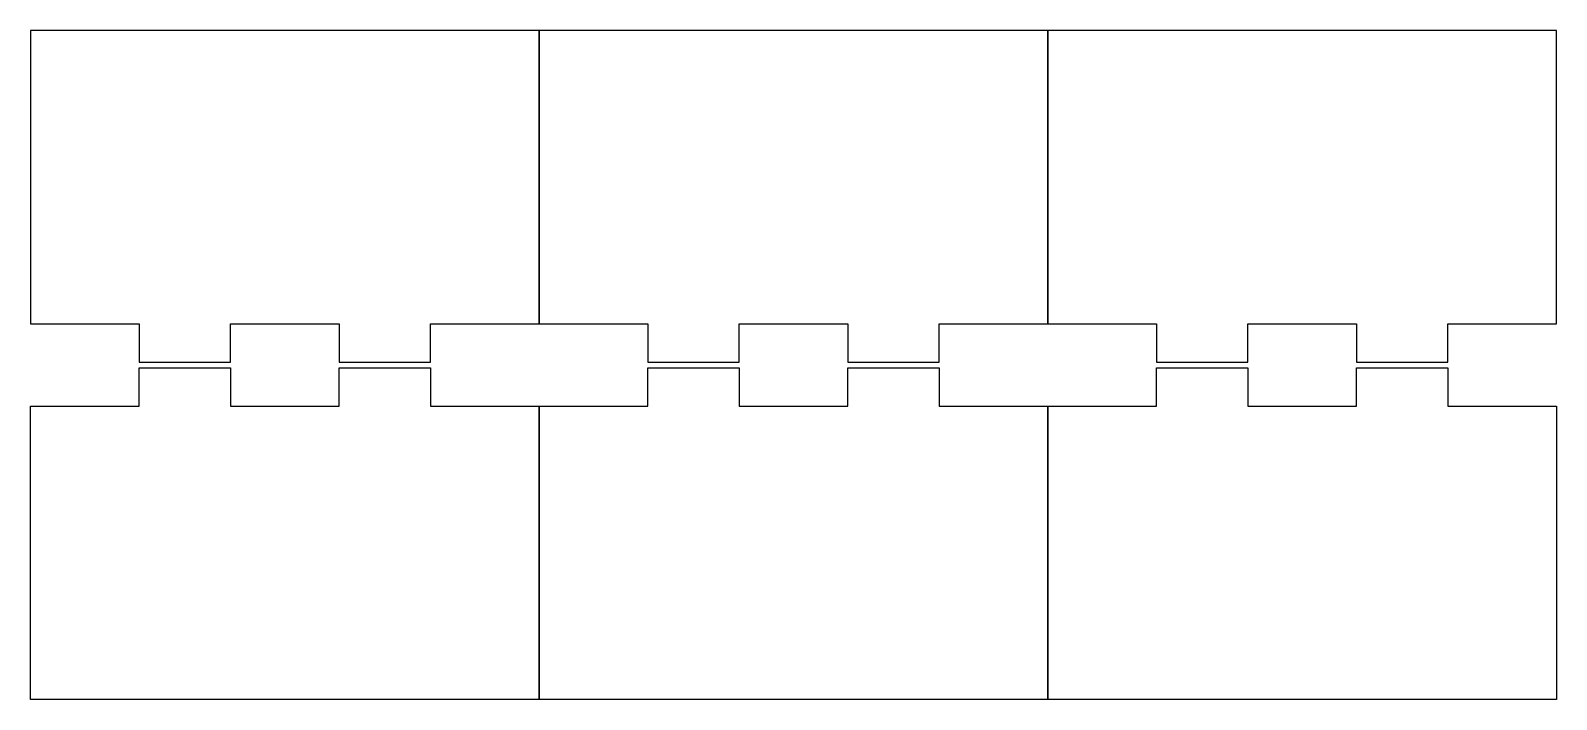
# Model space of a CAD drawing. Extents: x 20 to 140, y 233 to 286.
import ezdxf

# ---------------------------------------------------------------- set-up
doc = ezdxf.new("R2010")
doc.units = 0
doc.layers.add('Layer_1', color=7, linetype='CONTINUOUS')

msp = doc.modelspace()

# ---------------------------------------------------------------- linework, layer by layer
at = {"layer": 'Layer_1', "color": 7}
for points in [[(60.011745, 285.898827), (20.119208, 285.898827), (20.119208, 262.898826), (28.636728, 262.898826), (28.636728, 259.898827), (35.806728, 259.898827), (35.806728, 262.898826), (44.324238, 262.898826), (44.324238, 259.898827), (51.494239, 259.898827), (51.494239, 262.898826), (60.011745, 262.898826)], [(99.904282, 285.898827), (60.011745, 285.898827), (60.011745, 262.898826), (68.529265, 262.898826), (68.529265, 259.898827), (75.699265, 259.898827), (75.699265, 262.898826), (84.216775, 262.898826), (84.216775, 259.898827), (91.386776, 259.898827), (91.386776, 262.898826), (99.904282, 262.898826)], [(139.79682, 285.898827), (99.904282, 285.898827), (99.904282, 262.898826), (108.4218, 262.898826), (108.4218, 259.898827), (115.5918, 259.898827), (115.5918, 262.898826), (124.10931, 262.898826), (124.10931, 259.898827), (131.27931, 259.898827), (131.27931, 262.898826), (139.79682, 262.898826)], [(60.011745, 233.440477), (20.119208, 233.440477), (20.119208, 256.440477), (28.636728, 256.440477), (28.636728, 259.440477), (35.806728, 259.440477), (35.806728, 256.440477), (44.324238, 256.440477), (44.324238, 259.440477), (51.494239, 259.440477), (51.494239, 256.440477), (60.011745, 256.440477)], [(99.904282, 233.440477), (60.011745, 233.440477), (60.011745, 256.440477), (68.529265, 256.440477), (68.529265, 259.440477), (75.699265, 259.440477), (75.699265, 256.440477), (84.216775, 256.440477), (84.216775, 259.440477), (91.386776, 259.440477), (91.386776, 256.440477), (99.904282, 256.440477)], [(139.79682, 233.440477), (99.904282, 233.440477), (99.904282, 256.440477), (108.4218, 256.440477), (108.4218, 259.440477), (115.5918, 259.440477), (115.5918, 256.440477), (124.10931, 256.440477), (124.10931, 259.440477), (131.27931, 259.440477), (131.27931, 256.440477), (139.79682, 256.440477)]]:
    msp.add_lwpolyline(points, close=True, dxfattribs=at)

doc.saveas('drawing.dxf')
